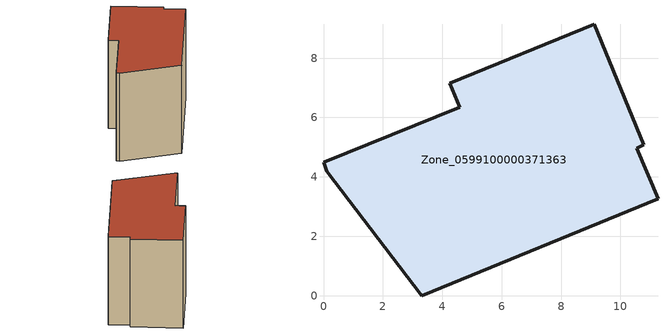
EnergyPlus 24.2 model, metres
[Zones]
Zone_0599100000371363
 floor ground (C_G): 4.25,7.16 9.12,9.14 10.78,5.07 10.54,4.96 11.27,3.26 3.31,0 0.1,4.19 0,4.5 4.59,6.34 z2.81
 wall outside (C_F): 0.1,4.19 3.31,0 11.27,3.26 10.54,4.96 10.78,5.07 9.12,9.14 4.25,7.16 4.59,6.34 0,4.5 0.1,4.19 z2.81:11.49
 roof outside (C_R): 4.59,6.34 0,4.5 0.1,4.19 3.31,0 11.27,3.26 10.54,4.96 10.78,5.07 9.12,9.14 4.25,7.16 z11.49
[BUILDING]
Pand.0599100000371363: North Axis=0; Terrain=City; Loads Convergence Tolerance Value=0.04; Temperature Convergence Tolerance Value=0.4; Solar Distribution=FullExterior; Maximum Number of Warmup Days=25; Minimum Number of Warmup Days=1
[Site:Location]
Rotterdam.The.Hague.AP_ZH_NLD Design_Conditions: Latitude=51.96; Longitude=4.45; Time Zone=1; Elevation=-4.5
[SITE:GROUNDTEMPERATURE:BUILDINGSURFACE]
18, 18, 18, 18, 18, 18, 18, 18, 18, 18, 18, 18
[MATERIAL] Thermal Absorptance=0.9; Solar Absorptance=0.7; Visible Absorptance=0.7
Name | Roughness | Thickness | Conductivity | Density | Specific Heat
G.TC.1992-2005 | MediumSmooth | 0.15 | 0.06 | 540 | 1210
F.TC.1992-2005 | Rough | 0.3 | 0.12 | 1920 | 840
R.TC.1992-2005 | MediumRough | 0.2 | 0.08 | 1500 | 1000
[CONSTRUCTION]
C_G: G.TC.1992-2005
C_F: F.TC.1992-2005
C_R: R.TC.1992-2005
[ZONE]
Zone_0599100000371363: Type=1; Multiplier=1; Ceiling Height=Autocalculate; Volume=Autocalculate; Floor Area=autocalculate; Part of Total Floor Area=Yes
[ZONEINFILTRATION:DESIGNFLOWRATE]
Infil_Zone_0599100000371363: Zone or ZoneList or Space or SpaceList=Zone_0599100000371363; Schedule=AlwaysOn; Design Flow Rate Calculation Method=Flow/Area; Flow Rate per Floor Area=0.0015; Constant Term Coefficient=1; Temperature Term Coefficient=0; Velocity Term Coefficient=0; Velocity Squared Term Coefficient=0
[HVACTEMPLATE:ZONE:IDEALLOADSAIRSYSTEM]
Zone_0599100000371363: Maximum Heating Supply Air Temperature=50; Minimum Cooling Supply Air Temperature=13; Maximum Heating Supply Air Humidity Ratio=0.0156; Minimum Cooling Supply Air Humidity Ratio=0.0077; Heating Limit=NoLimit; Cooling Limit=NoLimit; Dehumidification Control Type=ConstantSensibleHeatRatio; Cooling Sensible Heat Ratio=0.7; Dehumidification Setpoint=60; Humidification Control Type=None; Humidification Setpoint=30; Outdoor Air Method=None; Outdoor Air Flow Rate per Person=0.00944; Outdoor Air Flow Rate per Zone Floor Area=0; Outdoor Air Flow Rate per Zone=0; Demand Controlled Ventilation Type=None; Outdoor Air Economizer Type=NoEconomizer; Heat Recovery Type=None; Sensible Heat Recovery Effectiveness=0.7; Latent Heat Recovery Effectiveness=0.65
[ZONECONTROL:THERMOSTAT]
ThermostatControl_Zone_0599100000371363: Zone or ZoneList=Zone_0599100000371363; Control Type Schedule=DualSetpointControlType; Control 1=Thermostat_Zone_0599100000371363; Temperature Difference Between Cutout And Setpoint=0
[THERMOSTATSETPOINT:DUALSETPOINT]
Thermostat_Zone_0599100000371363: Heating Setpoint Temperature Schedule=HeatingSetpoint_Zone_0599100000371363; Cooling Setpoint Temperature Schedule=CoolingSetpoint_Zone_0599100000371363
[SCHEDULE:COMPACT]
HeatingSetpoint_Zone_0599100000371363: Through: 12/31, For: AllDays, Until: 24:00, 21
CoolingSetpoint_Zone_0599100000371363: Through: 12/31, For: AllDays, Until: 24:00, 24
DualSetpointControlType: Through: 12/31, For: AllDays, Until: 24:00, 4
AlwaysOn: Through: 12/31, For: AllDays, Until: 24:00, 1
